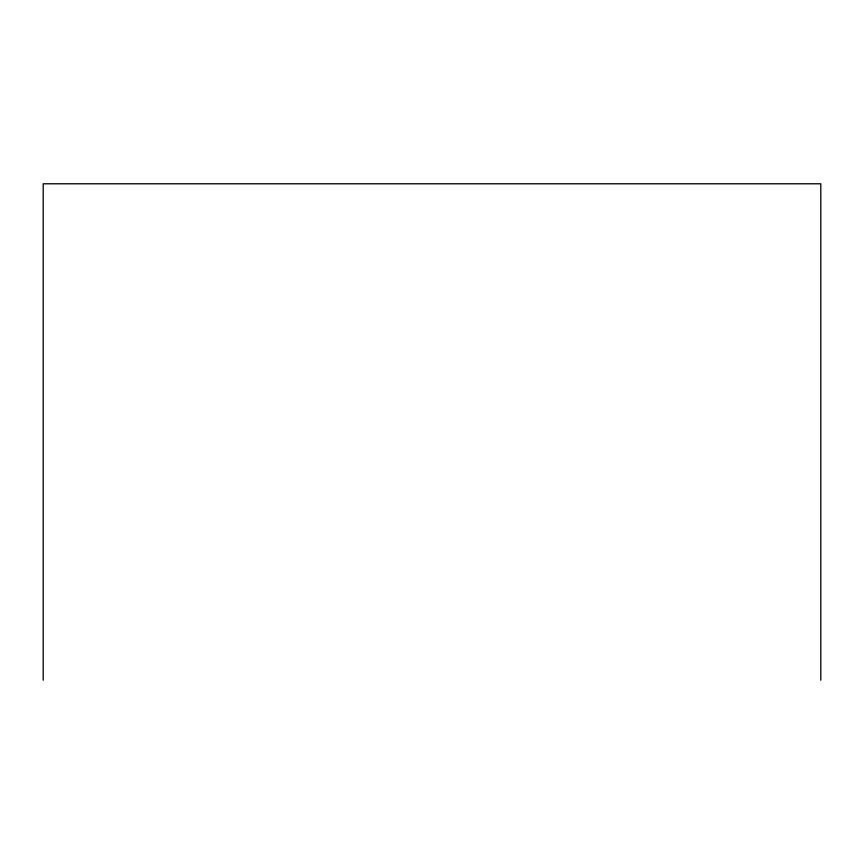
<?xml version="1.0" encoding="UTF-8"?>
<svg xmlns="http://www.w3.org/2000/svg" width="864" height="864" viewBox="0 0 864 864"><rect width="100%" height="100%" fill="white"/><g stroke="black" fill="none" stroke-linecap="round" stroke-linejoin="round"><path stroke-width="1.3" d="M820.8 680.216L820.8 183.784L43.2 183.784L43.2 680.216"/></g></svg>
